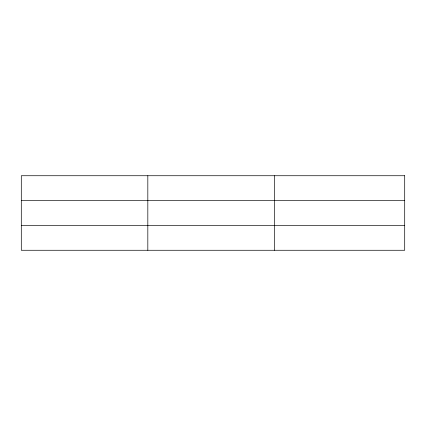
<?xml version="1.0" encoding="UTF-8"?>
<svg xmlns="http://www.w3.org/2000/svg" width="426" height="426" viewBox="0 0 426 426"><rect width="100%" height="100%" fill="white"/><g stroke="black" fill="none" stroke-linecap="round" stroke-linejoin="round"><path stroke-width="0.64" d="M147.822 250.27L147.822 175.73M274.344 250.27L274.344 175.73M21.3 200.326L404.7 200.326M21.3 225.673L404.7 225.673M404.7 175.73L404.7 250.27L21.3 250.27L21.3 175.73L404.7 175.73"/></g></svg>
